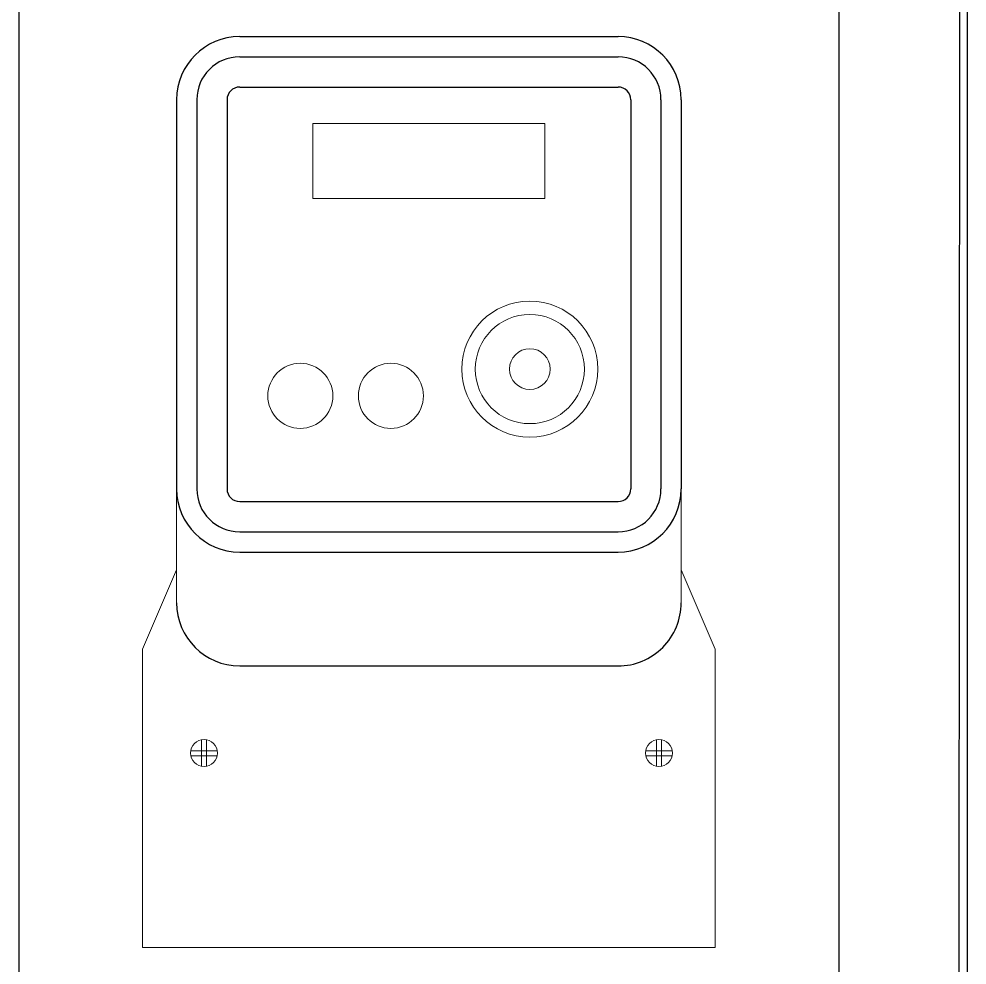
# Model space of a CAD drawing. Header units: millimetres. Extents: x -1335 to 33749, y 2338 to 5277.
# Drawn here: x 30310.8 to 30390.2, y 4395.7 to 4474.9 of the extents above; entities that cross this region are included whole.
import ezdxf

# ---------------------------------------------------------------- set-up
doc = ezdxf.new("R2010")
doc.units = ezdxf.units.MM
doc.layers.add('01', color=6, linetype='Continuous', lineweight=20)
doc.layers.add('LAM-H', color=3, linetype='Continuous', lineweight=20)
doc.layers.add('03', color=141, linetype='Continuous')
doc.layers.add('04', color=11, linetype='Continuous')

msp = doc.modelspace()

# ---------------------------------------------------------------- linework, layer by layer
at = {"layer": '01', "color": 3}
for p, q in [((30335.437, 4459.852), (30335.437, 4466.13)), ((30335.437, 4466.13), (30354.857, 4466.13)), ((30354.857, 4459.852), (30354.857, 4466.13)), ((30335.437, 4459.852), (30354.857, 4459.852))]:
    msp.add_line(p, q, dxfattribs=at)
at = {"layer": '03', "color": 2}
for p, q in [((30310.836, 4482.212), (30310.836, 4337.93)), ((30379.458, 4482.212), (30379.458, 4337.93)), ((30329.311, 4473.414), (30360.983, 4473.414)), ((30324.032, 4468.136), (30324.032, 4435.551)), ((30366.261, 4468.136), (30366.261, 4435.551)), ((30329.311, 4430.272), (30360.983, 4430.272)), ((30329.311, 4420.737), (30360.983, 4420.737))]:
    msp.add_line(p, q, dxfattribs=at)
at = {"layer": '03', "color": 7}
for p, q in [((30329.311, 4471.725), (30360.983, 4471.725)), ((30329.311, 4469.191), (30360.983, 4469.191)), ((30325.722, 4468.136), (30325.722, 4435.551)), ((30328.255, 4468.136), (30328.255, 4435.551)), ((30362.038, 4468.136), (30362.038, 4435.551)), ((30364.572, 4468.136), (30364.572, 4435.551)), ((30329.311, 4434.495), (30360.983, 4434.495)), ((30329.311, 4431.962), (30360.983, 4431.962))]:
    msp.add_line(p, q, dxfattribs=at)
at = {"layer": '03', "color": 2}
for centre, start, end in [((30329.311, 4468.136), 90, 180), ((30360.983, 4468.136), 0, 90), ((30329.311, 4435.551), 180, 270), ((30360.983, 4435.551), 270, 0), ((30329.311, 4426.016), 180, 270), ((30360.983, 4426.016), 270, 0.00809)]:
    msp.add_arc(centre, 5.279, start, end, dxfattribs=at)
at = {"layer": '03', "color": 7}
for centre, radius, start, end in [((30329.311, 4468.136), 3.589, 90, 180), ((30360.983, 4468.136), 3.589, 0, 90), ((30329.311, 4468.136), 1.056, 90, 180), ((30360.983, 4468.136), 1.056, 0, 90), ((30329.311, 4435.551), 3.589, 180, 270), ((30329.311, 4435.551), 1.056, 180, 270), ((30360.983, 4435.551), 3.589, 270, 0), ((30360.983, 4435.551), 1.056, 270, 0)]:
    msp.add_arc(centre, radius, start, end, dxfattribs=at)
at = {"layer": '04'}
for p, q in [((30389.809, 4985.018), (30389.316, 4002.708)), ((30390.19, 4919.44), (30390.19, 4042.274))]:
    msp.add_line(p, q, dxfattribs=at)
at = {"layer": 'LAM-H', "color": 2, "linetype": 'Continuous'}
for p, q in [((30324.032, 4435.551), (30324.032, 4426.016)), ((30366.261, 4435.551), (30366.261, 4426.017))]:
    msp.add_line(p, q, dxfattribs=at)
at = {"layer": 'LAM-H', "linetype": 'Continuous'}
for p, q in [((30324.032, 4428.788), (30321.189, 4422.133)), ((30366.261, 4428.788), (30369.105, 4422.133)), ((30321.189, 4422.133), (30321.189, 4397.18)), ((30369.105, 4422.133), (30369.105, 4397.18)), ((30321.189, 4397.18), (30369.105, 4397.18))]:
    msp.add_line(p, q, dxfattribs=at)
at = {"layer": 'LAM-H', "color": 7, "linetype": 'Continuous'}
for p, q in [((30326.109, 4414.561), (30326.109, 4412.333)), ((30326.539, 4414.561), (30326.539, 4412.333)), ((30364.192, 4414.561), (30364.192, 4412.333)), ((30364.621, 4414.561), (30364.621, 4412.333)), ((30325.218, 4413.627), (30327.445, 4413.627)), ((30325.218, 4413.198), (30327.445, 4413.198)), ((30363.301, 4413.627), (30365.528, 4413.627)), ((30363.301, 4413.198), (30365.528, 4413.198))]:
    msp.add_line(p, q, dxfattribs=at)
at = {"layer": 'LAM-H', "color": 2, "linetype": 'Continuous'}
msp.add_circle((30353.596, 4445.584), 5.694, dxfattribs=at)
at = {"layer": 'LAM-H', "color": 7, "linetype": 'Continuous'}
for centre, radius in [((30353.596, 4445.584), 4.567), ((30326.324, 4413.447), 1.134), ((30364.407, 4413.447), 1.134)]:
    msp.add_circle(centre, radius, dxfattribs=at)
at = {"layer": 'LAM-H', "linetype": 'Continuous'}
msp.add_circle((30353.596, 4445.584), 1.705, dxfattribs=at)
at = {"layer": 'LAM-H', "color": 3, "linetype": 'Continuous'}
for centre in [(30334.385, 4443.345), (30341.966, 4443.345)]:
    msp.add_circle(centre, 2.723, dxfattribs=at)

doc.saveas('drawing.dxf')
